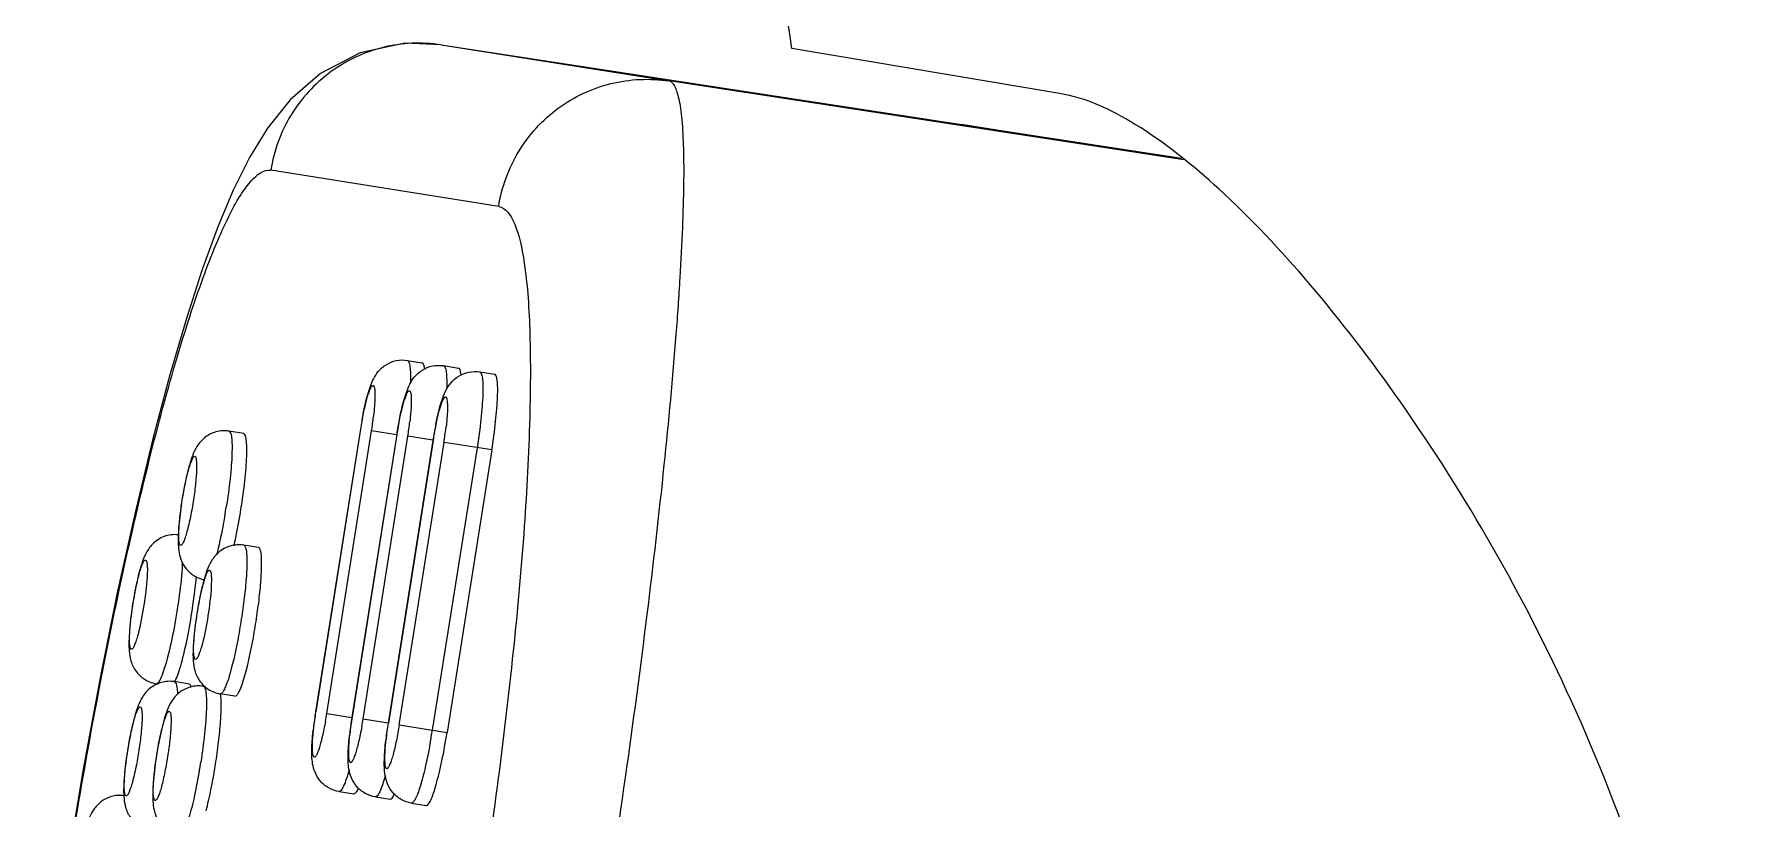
# Model space of a CAD drawing. Extents: x 0 to 1462, y 0 to 1072.
# Drawn here: x 746.49 to 757.85, y 812.92 to 818.07 of the extents above; entities that cross this region are included whole.
import ezdxf

# ---------------------------------------------------------------- set-up
doc = ezdxf.new("R2010")
doc.units = 0
doc.header["$LTSCALE"] = 10
doc.header["$MEASUREMENT"] = 0
doc.layers.get('0').update_dxf_attribs({"linetype": 'CONTINUOUS'})

msp = doc.modelspace()

# ---------------------------------------------------------------- linework, layer by layer
at = {"color": 7, "linetype": 'Continuous'}
for p, q in [((749.197, 817.996), (754.116, 817.244)), ((753.307, 817.673), (751.528, 817.971)), ((754.132, 817.232), (750.712, 817.756)), ((754.131, 817.233), (752.653, 817.467)), ((748.973, 815.9), (749.071, 815.884)), ((749.214, 815.865), (749.312, 815.849)), ((749.455, 815.824), (749.553, 815.808)), ((747.886, 815.414), (747.788, 815.43)), ((748.661, 815.443), (748.364, 813.566)), ((748.903, 815.408), (748.605, 813.531)), ((749.143, 815.367), (748.846, 813.49)), ((749.535, 815.305), (749.237, 813.428)), ((747.984, 814.657), (747.886, 814.673)), ((747.319, 813.75), (747.304, 813.752)), ((747.524, 813.75), (747.426, 813.766)), ((747.631, 813.733), (747.619, 813.735)), ((747.828, 813.669), (747.73, 813.685)), ((748.52, 813.036), (748.618, 813.02)), ((748.761, 813), (748.859, 812.985)), ((749.001, 812.959), (749.099, 812.944))]:
    msp.add_line(p, q, dxfattribs=at)
at = {"color": 9, "linetype": 'Continuous'}
for p, q in [((749.197, 817.996), (750.712, 817.756)), ((749.58, 816.923), (748.066, 817.163)), ((748.663, 815.443), (748.366, 813.566)), ((748.438, 813.555), (748.735, 815.431)), ((748.663, 815.443), (748.661, 815.443)), ((748.902, 815.405), (748.735, 815.431)), ((748.904, 815.407), (748.607, 813.531)), ((748.679, 813.519), (748.976, 815.396)), ((749.144, 815.367), (748.847, 813.49)), ((748.904, 815.407), (748.903, 815.408)), ((748.919, 813.479), (749.217, 815.355)), ((749.143, 815.37), (748.976, 815.396)), ((749.437, 815.32), (749.139, 813.444)), ((749.144, 815.367), (749.143, 815.367)), ((749.535, 815.305), (749.217, 815.355)), ((748.364, 813.566), (748.366, 813.566)), ((748.438, 813.555), (748.605, 813.528)), ((748.605, 813.531), (748.607, 813.531)), ((748.679, 813.519), (748.846, 813.493)), ((748.846, 813.49), (748.847, 813.49)), ((748.919, 813.479), (749.237, 813.428))]:
    msp.add_line(p, q, dxfattribs=at)
at = {"color": 7, "linetype": 'Continuous'}
for points in [[(749.197, 817.996), (748.956, 818.006), (748.659, 817.942), (748.397, 817.805), (748.195, 817.63), (748.045, 817.443), (747.925, 817.247), (747.817, 817.031), (747.714, 816.786), (747.611, 816.504), (747.505, 816.178), (747.395, 815.804), (747.282, 815.378), (747.166, 814.898), (747.048, 814.367), (746.932, 813.792), (746.82, 813.185)], [(746.82, 813.185), (746.716, 812.561), (746.623, 811.935), (746.541, 811.323), (746.474, 810.741), (746.422, 810.199), (746.384, 809.708), (746.36, 809.268), (746.349, 808.878), (746.349, 808.536), (746.36, 808.236), (746.382, 807.971), (746.418, 807.733), (746.471, 807.509), (746.556, 807.285), (746.695, 807.056), (746.902, 806.845), (747.164, 806.693), (747.396, 806.627)]]:
    msp.add_lwpolyline(points, dxfattribs=at)
for centre, radius, start, end in [((601.924, 795.757), 151.244, 8.44593, 9.62143), ((751.074, 815.065), 2.442, 168.5694, 169.8588), ((751.255, 815.032), 2.626, 169.8457, 171.0013), ((751.496, 814.997), 2.626, 169.8457, 171.0013), ((751.315, 815.03), 2.442, 168.5694, 169.8588), ((751.737, 814.956), 2.626, 169.8457, 171.0013), ((751.556, 814.989), 2.442, 168.5694, 169.8588), ((747.665, 814.646), 0.207, 240.2667, 258.3187), ((750.834, 813.173), 2.501, 170.9581, 173.5977), ((751.076, 813.138), 2.501, 170.9581, 173.5977), ((751.316, 813.097), 2.501, 170.9581, 173.5977), ((745.648, 813.427), 2.055, 345.3849, 345.8769)]:
    msp.add_arc(centre, radius, start, end, dxfattribs=at)
at = {"color": 9, "linetype": 'Continuous'}
for centre, radius, start, end in [((751.058, 815.064), 2.425, 169.7686, 171.0047), ((746.442, 815.796), 2.322, 350.9631, 353.3728), ((751.299, 815.028), 2.425, 169.7686, 171.0047), ((746.683, 815.761), 2.322, 350.9631, 353.3728), ((751.539, 814.988), 2.425, 169.7686, 171.0047), ((746.923, 815.72), 2.322, 350.9631, 353.3728), ((743.748, 815.563), 4.072, 350.1359, 351.0016), ((745.528, 814.664), 1.954, 356.4227, 356.845), ((747.033, 813.928), 0.332, 335.8186, 336.6064), ((746.043, 813.934), 2.425, 349.7686, 351.0047), ((746.284, 813.899), 2.425, 349.7686, 351.0047), ((746.525, 813.858), 2.425, 349.7686, 351.0047), ((745.148, 814.076), 4.041, 349.7686, 351.0047), ((743.579, 813.869), 4.072, 350.1359, 351.0016)]:
    msp.add_arc(centre, radius, start, end, dxfattribs=at)
for points, knots in [([(780.18, 816.369), (778.79, 816.561), (776.042, 816.957), (772.636, 817.476), (769.977, 817.907), (767.456, 818.316), (764.482, 818.807), (761.647, 819.308), (759.557, 819.684), (758.142, 819.937), (756.84, 820.175), (755.348, 820.457), (754.289, 820.65), (753.627, 820.774)], [0, 0, 0, 0, 0.156312, 0.309497, 0.383955, 0.456445, 0.594169, 0.71985, 0.777316, 0.8308, 0.880068, 0.924869, 1, 1, 1, 1]), ([(749.197, 817.996), (749.07, 818.015), (748.805, 818.004), (748.446, 817.834), (748.177, 817.541), (748.086, 817.291), (748.066, 817.163)], [0, 0, 0, 0, 0.249134, 0.498727, 0.749075, 1, 1, 1, 1]), ([(750.712, 817.756), (750.728, 817.753), (750.749, 817.726), (750.765, 817.683), (750.778, 817.633), (750.789, 817.57), (750.801, 817.461), (750.809, 817.293), (750.81, 817.054), (750.801, 816.768), (750.784, 816.435), (750.747, 815.909), (750.677, 815.163), (750.564, 814.181), (750.421, 813.113), (750.254, 812.002), (750.069, 810.893), (749.875, 809.833), (749.679, 808.864), (749.515, 808.133), (749.388, 807.621), (749.302, 807.3), (749.221, 807.024), (749.147, 806.798), (749.087, 806.64), (749.042, 806.54), (749.012, 806.484), (748.985, 806.44), (748.956, 806.404), (748.927, 806.385), (748.911, 806.387)], [0, 0, 0, 0, 0.004251, 0.007645, 0.012054, 0.017521, 0.024063, 0.040385, 0.060972, 0.0857, 0.114394, 0.146835, 0.22181, 0.307943, 0.401941, 0.500013, 0.598084, 0.692079, 0.778207, 0.853174, 0.885612, 0.914304, 0.939031, 0.959616, 0.975938, 0.982481, 0.987948, 0.992356, 0.99575, 1, 1, 1, 1]), ([(749.58, 816.923), (749.6, 817.051), (749.692, 817.301), (749.96, 817.595), (750.319, 817.764), (750.584, 817.775), (750.712, 817.756)], [0, 0, 0, 0, 0.250859, 0.501166, 0.7508, 1, 1, 1, 1]), ([(746.578, 807.769), (746.53, 807.777), (746.486, 807.848), (746.455, 807.929), (746.429, 808.021), (746.404, 808.161), (746.382, 808.36), (746.37, 808.598), (746.366, 808.874), (746.373, 809.31), (746.406, 809.931), (746.48, 810.748), (746.586, 811.637), (746.72, 812.562), (746.878, 813.483), (747.052, 814.361), (747.235, 815.16), (747.394, 815.761), (747.522, 816.178), (747.611, 816.439), (747.697, 816.661), (747.779, 816.844), (747.846, 816.97), (747.9, 817.049), (747.954, 817.117), (748.018, 817.17), (748.066, 817.163)], [0, 0, 0, 0, 0.014914, 0.020739, 0.027525, 0.044083, 0.064676, 0.089237, 0.117641, 0.149725, 0.223904, 0.309248, 0.402565, 0.500025, 0.597476, 0.690789, 0.77612, 0.850289, 0.882369, 0.910767, 0.935326, 0.95592, 0.972476, 0.979262, 0.985086, 1, 1, 1, 1]), ([(749.58, 816.923), (749.628, 816.915), (749.672, 816.844), (749.703, 816.763), (749.729, 816.671), (749.754, 816.531), (749.776, 816.332), (749.788, 816.094), (749.792, 815.818), (749.785, 815.382), (749.752, 814.761), (749.678, 813.945), (749.572, 813.055), (749.438, 812.131), (749.28, 811.209), (749.106, 810.331), (748.923, 809.532), (748.764, 808.932), (748.636, 808.514), (748.546, 808.253), (748.461, 808.031), (748.379, 807.848), (748.312, 807.722), (748.258, 807.643), (748.204, 807.576), (748.14, 807.522), (748.092, 807.529)], [0, 0, 0, 0, 0.014914, 0.020739, 0.027525, 0.044083, 0.064676, 0.089237, 0.117641, 0.149725, 0.223904, 0.309248, 0.402565, 0.500025, 0.597476, 0.690789, 0.77612, 0.850289, 0.882369, 0.910767, 0.935326, 0.95592, 0.972476, 0.979262, 0.985086, 1, 1, 1, 1]), ([(748.973, 815.9), (748.978, 815.899), (748.984, 815.889), (748.988, 815.875), (748.992, 815.849), (748.994, 815.806), (748.994, 815.769), (748.993, 815.748)], [0, 0, 0, 0, 0.097758, 0.182564, 0.294357, 0.597621, 1, 1, 1, 1]), ([(749.214, 815.865), (749.22, 815.864), (749.225, 815.853), (749.229, 815.839), (749.233, 815.812), (749.235, 815.768), (749.235, 815.73), (749.234, 815.709)], [0, 0, 0, 0, 0.097207, 0.182015, 0.293918, 0.597502, 1, 1, 1, 1]), ([(749.455, 815.824), (749.46, 815.823), (749.465, 815.813), (749.469, 815.798), (749.474, 815.772), (749.476, 815.73), (749.475, 815.668), (749.47, 815.593), (749.459, 815.475), (749.447, 815.383), (749.437, 815.32)], [0, 0, 0, 0, 0.029944, 0.055908, 0.090132, 0.182969, 0.306156, 0.455295, 0.624978, 1, 1, 1, 1]), ([(748.672, 815.494), (748.677, 815.525), (748.688, 815.581), (748.704, 815.646), (748.718, 815.687), (748.726, 815.709), (748.733, 815.723), (748.739, 815.73), (748.742, 815.733), (748.746, 815.734), (748.749, 815.732), (748.752, 815.728), (748.755, 815.719), (748.757, 815.704), (748.758, 815.68), (748.758, 815.649), (748.756, 815.613), (748.753, 815.572), (748.75, 815.543), (748.748, 815.528)], [0, 0, 0, 0, 0.200414, 0.367743, 0.433386, 0.484829, 0.521002, 0.533439, 0.542493, 0.549275, 0.556205, 0.565562, 0.578357, 0.615349, 0.667512, 0.7339, 0.812815, 0.902275, 1, 1, 1, 1]), ([(748.913, 815.459), (748.918, 815.489), (748.929, 815.545), (748.946, 815.61), (748.959, 815.652), (748.968, 815.674), (748.975, 815.688), (748.98, 815.695), (748.984, 815.698), (748.987, 815.698), (748.99, 815.696), (748.993, 815.692), (748.996, 815.684), (748.998, 815.668), (748.999, 815.644), (748.999, 815.614), (748.998, 815.577), (748.994, 815.537), (748.991, 815.508), (748.99, 815.493)], [0, 0, 0, 0, 0.200414, 0.367743, 0.433386, 0.484829, 0.521002, 0.533439, 0.542493, 0.549275, 0.556205, 0.565562, 0.578357, 0.615349, 0.667512, 0.7339, 0.812815, 0.902275, 1, 1, 1, 1]), ([(749.153, 815.418), (749.159, 815.449), (749.17, 815.504), (749.186, 815.569), (749.199, 815.611), (749.208, 815.633), (749.215, 815.647), (749.22, 815.654), (749.224, 815.657), (749.228, 815.658), (749.231, 815.655), (749.233, 815.652), (749.236, 815.643), (749.238, 815.627), (749.24, 815.603), (749.24, 815.573), (749.238, 815.537), (749.235, 815.496), (749.232, 815.467), (749.23, 815.452)], [0, 0, 0, 0, 0.200414, 0.367743, 0.433386, 0.484829, 0.521002, 0.533439, 0.542493, 0.549275, 0.556205, 0.565562, 0.578357, 0.615349, 0.667512, 0.7339, 0.812815, 0.902275, 1, 1, 1, 1]), ([(747.788, 815.43), (747.793, 815.429), (747.799, 815.418), (747.803, 815.404), (747.807, 815.378), (747.809, 815.336), (747.808, 815.274), (747.804, 815.199), (747.793, 815.081), (747.78, 814.989), (747.77, 814.926)], [0, 0, 0, 0, 0.029952, 0.055919, 0.090122, 0.182974, 0.306148, 0.455302, 0.624981, 1, 1, 1, 1]), ([(747.478, 814.972), (747.484, 815.01), (747.494, 815.065), (747.509, 815.134), (747.521, 815.178), (747.532, 815.213), (747.541, 815.237), (747.548, 815.251), (747.552, 815.259), (747.561, 815.266), (747.568, 815.256), (747.57, 815.248), (747.572, 815.232), (747.573, 815.207), (747.573, 815.17), (747.57, 815.124), (747.564, 815.054), (747.556, 814.999), (747.55, 814.961)], [0, 0, 0, 0, 0.18752, 0.272377, 0.346928, 0.40851, 0.454926, 0.472035, 0.485036, 0.499998, 0.514956, 0.527953, 0.545057, 0.59147, 0.65305, 0.727605, 0.812471, 1, 1, 1, 1]), ([(747.55, 814.961), (747.544, 814.923), (747.534, 814.868), (747.519, 814.799), (747.507, 814.756), (747.496, 814.72), (747.487, 814.696), (747.48, 814.682), (747.475, 814.675), (747.467, 814.668), (747.46, 814.677), (747.458, 814.686), (747.456, 814.701), (747.454, 814.727), (747.455, 814.764), (747.458, 814.809), (747.464, 814.879), (747.472, 814.935), (747.478, 814.972)], [0, 0, 0, 0, 0.18752, 0.272377, 0.346928, 0.40851, 0.454926, 0.472035, 0.485036, 0.499998, 0.514956, 0.527953, 0.545057, 0.59147, 0.65305, 0.727605, 0.812471, 1, 1, 1, 1]), ([(747.76, 814.865), (747.756, 814.842), (747.74, 814.755), (747.721, 814.669), (747.705, 814.607)], [0, 0, 0, 0, 0.270895, 1, 1, 1, 1]), ([(747.886, 814.673), (747.89, 814.672), (747.897, 814.664), (747.905, 814.634), (747.908, 814.572), (747.905, 814.476), (747.894, 814.353), (747.876, 814.216), (747.847, 814.037), (747.819, 813.905), (747.795, 813.823)], [0, 0, 0, 0, 0.012089, 0.03329, 0.108213, 0.223195, 0.369131, 0.533814, 0.703302, 1, 1, 1, 1]), ([(747.128, 814.072), (747.129, 814.104), (747.135, 814.175), (747.147, 814.264), (747.16, 814.34), (747.171, 814.394), (747.182, 814.445), (747.193, 814.488), (747.204, 814.524), (747.213, 814.548), (747.221, 814.562), (747.225, 814.569), (747.234, 814.576), (747.24, 814.567), (747.242, 814.558), (747.245, 814.543), (747.246, 814.517), (747.246, 814.495), (747.245, 814.483)], [0, 0, 0, 0, 0.159453, 0.346915, 0.442471, 0.534407, 0.619273, 0.693853, 0.755448, 0.801864, 0.818984, 0.831966, 0.846939, 0.861894, 0.874874, 0.891978, 0.938521, 1, 1, 1, 1]), ([(747.478, 814.542), (747.474, 814.475), (747.459, 814.335), (747.426, 814.13), (747.392, 813.967), (747.361, 813.858), (747.346, 813.814), (747.338, 813.796)], [0, 0, 0, 0, 0.264275, 0.555592, 0.817557, 0.921291, 1, 1, 1, 1]), ([(747.245, 814.483), (747.243, 814.421), (747.228, 814.294), (747.205, 814.168), (747.189, 814.103)], [0, 0, 0, 0, 0.484075, 1, 1, 1, 1]), ([(747.605, 813.996), (747.601, 813.984), (747.594, 813.963), (747.586, 813.939), (747.578, 813.925), (747.574, 813.918), (747.565, 813.911), (747.559, 813.92), (747.557, 813.929), (747.554, 813.944), (747.553, 813.97), (747.553, 814.007), (747.556, 814.052), (747.561, 814.103), (747.567, 814.158), (747.579, 814.234), (747.595, 814.323), (747.611, 814.392), (747.62, 814.423)], [0, 0, 0, 0, 0.061478, 0.108018, 0.125122, 0.138102, 0.153058, 0.168024, 0.181004, 0.198121, 0.244529, 0.306119, 0.380694, 0.465555, 0.557492, 0.653054, 0.840538, 1, 1, 1, 1]), ([(747.62, 814.423), (747.623, 814.434), (747.629, 814.454), (747.638, 814.479), (747.646, 814.495), (747.652, 814.503), (747.656, 814.506), (747.66, 814.506), (747.663, 814.504), (747.665, 814.499), (747.669, 814.489), (747.671, 814.471), (747.671, 814.456), (747.671, 814.446)], [0, 0, 0, 0, 0.218199, 0.389998, 0.510065, 0.550772, 0.579847, 0.601197, 0.623605, 0.654866, 0.698139, 0.823616, 1, 1, 1, 1]), ([(747.671, 814.446), (747.671, 814.441), (747.671, 814.418), (747.67, 814.394), (747.669, 814.376)], [0, 0, 0, 0, 0.219702, 1, 1, 1, 1]), ([(747.669, 814.376), (747.664, 814.31), (747.647, 814.183), (747.622, 814.056), (747.605, 813.996)], [0, 0, 0, 0, 0.515279, 1, 1, 1, 1]), ([(747.189, 814.103), (747.186, 814.089), (747.179, 814.062), (747.169, 814.03), (747.161, 814.01), (747.156, 813.999), (747.151, 813.99), (747.147, 813.984), (747.142, 813.981), (747.138, 813.981), (747.134, 813.985), (747.13, 813.996), (747.128, 814.016), (747.127, 814.034), (747.127, 814.044)], [0, 0, 0, 0, 0.228139, 0.413899, 0.488639, 0.55053, 0.59923, 0.634877, 0.659072, 0.677325, 0.700233, 0.734229, 0.841142, 1, 1, 1, 1]), ([(747.127, 814.044), (747.127, 814.047), (747.127, 814.056), (747.128, 814.065), (747.128, 814.072)], [0, 0, 0, 0, 0.236047, 1, 1, 1, 1]), ([(747.336, 813.792), (747.331, 813.781), (747.325, 813.767), (747.31, 813.751), (747.304, 813.752)], [0, 0, 0, 0, 0.674105, 1, 1, 1, 1]), ([(747.426, 813.766), (747.429, 813.765), (747.436, 813.757), (747.444, 813.729), (747.445, 813.703), (747.446, 813.682)], [0, 0, 0, 0, 0.11356, 0.309699, 1, 1, 1, 1]), ([(747.619, 813.735), (747.624, 813.734), (747.629, 813.724), (747.633, 813.71), (747.637, 813.684), (747.639, 813.642), (747.639, 813.579), (747.634, 813.504), (747.623, 813.387), (747.611, 813.295), (747.601, 813.232)], [0, 0, 0, 0, 0.029952, 0.055919, 0.090122, 0.182974, 0.306148, 0.455302, 0.624981, 1, 1, 1, 1]), ([(747.784, 813.783), (747.779, 813.769), (747.77, 813.743), (747.758, 813.715), (747.748, 813.698), (747.741, 813.689), (747.734, 813.684), (747.73, 813.685)], [0, 0, 0, 0, 0.398861, 0.698719, 0.809477, 0.894698, 1, 1, 1, 1]), ([(747.795, 813.823), (747.794, 813.819), (747.791, 813.806), (747.787, 813.793), (747.784, 813.783)], [0, 0, 0, 0, 0.262547, 1, 1, 1, 1]), ([(747.116, 813.309), (747.122, 813.346), (747.131, 813.401), (747.147, 813.47), (747.158, 813.514), (747.169, 813.55), (747.178, 813.573), (747.186, 813.588), (747.19, 813.595), (747.199, 813.602), (747.205, 813.593), (747.207, 813.584), (747.21, 813.568), (747.211, 813.543), (747.211, 813.506), (747.208, 813.461), (747.201, 813.39), (747.194, 813.335), (747.188, 813.297)], [0, 0, 0, 0, 0.18752, 0.272377, 0.346928, 0.40851, 0.454926, 0.472035, 0.485036, 0.499998, 0.514956, 0.527953, 0.545057, 0.59147, 0.65305, 0.727605, 0.812471, 1, 1, 1, 1]), ([(747.308, 813.278), (747.314, 813.316), (747.324, 813.371), (747.34, 813.44), (747.351, 813.483), (747.362, 813.519), (747.371, 813.543), (747.378, 813.557), (747.383, 813.564), (747.392, 813.572), (747.398, 813.562), (747.4, 813.554), (747.403, 813.538), (747.404, 813.513), (747.403, 813.475), (747.4, 813.43), (747.394, 813.36), (747.386, 813.304), (747.38, 813.267)], [0, 0, 0, 0, 0.18752, 0.272377, 0.346928, 0.40851, 0.454926, 0.472035, 0.485036, 0.499998, 0.514956, 0.527953, 0.545057, 0.59147, 0.65305, 0.727605, 0.812471, 1, 1, 1, 1]), ([(748.429, 813.503), (748.426, 813.486), (748.419, 813.452), (748.409, 813.403), (748.398, 813.36), (748.388, 813.324), (748.379, 813.299), (748.372, 813.283), (748.367, 813.275), (748.363, 813.269), (748.359, 813.265), (748.355, 813.264), (748.351, 813.266), (748.349, 813.271), (748.345, 813.281), (748.343, 813.3), (748.342, 813.33), (748.344, 813.383), (748.351, 813.463), (748.36, 813.53), (748.366, 813.566)], [0, 0, 0, 0, 0.095444, 0.184775, 0.264611, 0.332424, 0.386124, 0.407178, 0.424196, 0.437225, 0.446529, 0.453075, 0.459451, 0.468371, 0.480963, 0.518139, 0.571003, 0.638131, 0.806075, 1, 1, 1, 1]), ([(748.67, 813.468), (748.667, 813.45), (748.661, 813.416), (748.65, 813.368), (748.639, 813.325), (748.629, 813.289), (748.62, 813.264), (748.613, 813.248), (748.608, 813.24), (748.604, 813.234), (748.6, 813.23), (748.596, 813.228), (748.592, 813.231), (748.59, 813.235), (748.586, 813.246), (748.584, 813.265), (748.583, 813.294), (748.585, 813.348), (748.592, 813.428), (748.601, 813.495), (748.607, 813.531)], [0, 0, 0, 0, 0.095444, 0.184775, 0.264611, 0.332424, 0.386124, 0.407178, 0.424196, 0.437225, 0.446529, 0.453075, 0.459451, 0.468371, 0.480963, 0.518139, 0.571003, 0.638131, 0.806075, 1, 1, 1, 1]), ([(748.911, 813.427), (748.907, 813.409), (748.901, 813.375), (748.89, 813.327), (748.88, 813.284), (748.869, 813.248), (748.86, 813.223), (748.853, 813.207), (748.849, 813.199), (748.845, 813.193), (748.841, 813.189), (748.836, 813.187), (748.833, 813.19), (748.83, 813.194), (748.827, 813.205), (748.825, 813.224), (748.824, 813.253), (748.825, 813.307), (748.832, 813.387), (748.841, 813.454), (748.847, 813.49)], [0, 0, 0, 0, 0.095444, 0.184775, 0.264611, 0.332424, 0.386124, 0.407178, 0.424196, 0.437225, 0.446529, 0.453075, 0.459451, 0.468371, 0.480963, 0.518139, 0.571003, 0.638131, 0.806075, 1, 1, 1, 1]), ([(747.188, 813.297), (747.182, 813.259), (747.172, 813.205), (747.156, 813.135), (747.145, 813.092), (747.134, 813.056), (747.125, 813.032), (747.118, 813.018), (747.113, 813.011), (747.104, 813.004), (747.098, 813.013), (747.096, 813.022), (747.093, 813.037), (747.092, 813.063), (747.093, 813.1), (747.095, 813.145), (747.102, 813.216), (747.11, 813.271), (747.116, 813.309)], [0, 0, 0, 0, 0.18752, 0.272377, 0.346928, 0.40851, 0.454926, 0.472035, 0.485036, 0.499998, 0.514956, 0.527953, 0.545057, 0.59147, 0.65305, 0.727605, 0.812471, 1, 1, 1, 1]), ([(747.38, 813.267), (747.374, 813.229), (747.364, 813.174), (747.349, 813.105), (747.338, 813.061), (747.327, 813.026), (747.318, 813.002), (747.31, 812.988), (747.306, 812.98), (747.297, 812.973), (747.291, 812.983), (747.289, 812.991), (747.286, 813.007), (747.285, 813.032), (747.285, 813.07), (747.288, 813.115), (747.295, 813.185), (747.302, 813.24), (747.308, 813.278)], [0, 0, 0, 0, 0.18752, 0.272377, 0.346928, 0.40851, 0.454926, 0.472035, 0.485036, 0.499998, 0.514956, 0.527953, 0.545057, 0.59147, 0.65305, 0.727605, 0.812471, 1, 1, 1, 1]), ([(749.125, 813.358), (749.115, 813.304), (749.096, 813.207), (749.067, 813.095), (749.044, 813.024), (749.03, 812.993), (749.02, 812.974), (749.013, 812.965), (749.005, 812.959), (749.001, 812.959)], [0, 0, 0, 0, 0.385555, 0.701049, 0.820819, 0.910641, 0.943837, 0.969262, 1, 1, 1, 1]), ([(747.59, 813.171), (747.58, 813.109), (747.558, 812.998), (747.53, 812.888), (747.514, 812.841)], [0, 0, 0, 0, 0.557797, 1, 1, 1, 1]), ([(748.587, 813.181), (748.581, 813.159), (748.57, 813.123), (748.554, 813.081), (748.542, 813.056), (748.534, 813.043), (748.525, 813.035), (748.52, 813.036)], [0, 0, 0, 0, 0.402442, 0.706342, 0.818297, 0.903185, 1, 1, 1, 1]), ([(748.827, 813.141), (748.821, 813.12), (748.81, 813.085), (748.795, 813.044), (748.783, 813.02), (748.775, 813.008), (748.766, 812.999), (748.761, 813)], [0, 0, 0, 0, 0.402345, 0.705885, 0.817727, 0.902608, 1, 1, 1, 1])]:
    msp.add_open_spline(points, degree=3, knots=knots, dxfattribs=at)
at = {"color": 7, "linetype": 'Continuous'}
for points, knots in [([(754.632, 804.933), (754.804, 804.907), (755.198, 804.953), (755.766, 805.259), (756.333, 805.783), (756.865, 806.528), (757.309, 807.489), (757.596, 808.638), (757.671, 809.907), (757.478, 811.624), (756.814, 813.592), (755.843, 815.29), (755.004, 816.389), (754.416, 817.015), (753.87, 817.458), (753.484, 817.644), (753.307, 817.673)], [0, 0, 0, 0, 0.033418, 0.073382, 0.122172, 0.180463, 0.248166, 0.324319, 0.406492, 0.491054, 0.654856, 0.801182, 0.864834, 0.920182, 0.96556, 1, 1, 1, 1]), ([(748.68, 815.549), (748.689, 815.592), (748.703, 815.652), (748.727, 815.728), (748.748, 815.779), (748.78, 815.83), (748.831, 815.875), (748.899, 815.903), (748.949, 815.904), (748.973, 815.9)], [0, 0, 0, 0, 0.254947, 0.361982, 0.463655, 0.579619, 0.714538, 0.856421, 1, 1, 1, 1]), ([(749.088, 815.846), (749.087, 815.855), (749.085, 815.869), (749.076, 815.884), (749.071, 815.884)], [0, 0, 0, 0, 0.664212, 1, 1, 1, 1]), ([(748.922, 815.514), (748.93, 815.557), (748.944, 815.617), (748.968, 815.692), (748.989, 815.744), (749.021, 815.795), (749.072, 815.84), (749.14, 815.867), (749.19, 815.868), (749.214, 815.865)], [0, 0, 0, 0, 0.254947, 0.361982, 0.463655, 0.579619, 0.714538, 0.856421, 1, 1, 1, 1]), ([(749.162, 815.473), (749.171, 815.516), (749.184, 815.576), (749.208, 815.651), (749.229, 815.703), (749.262, 815.754), (749.313, 815.799), (749.381, 815.826), (749.431, 815.827), (749.455, 815.824)], [0, 0, 0, 0, 0.254947, 0.361982, 0.463655, 0.579619, 0.714538, 0.856421, 1, 1, 1, 1]), ([(749.33, 815.806), (749.328, 815.817), (749.327, 815.831), (749.318, 815.848), (749.312, 815.849)], [0, 0, 0, 0, 0.669562, 1, 1, 1, 1]), ([(749.535, 815.305), (749.545, 815.368), (749.557, 815.46), (749.568, 815.577), (749.573, 815.652), (749.574, 815.715), (749.572, 815.757), (749.567, 815.783), (749.564, 815.797), (749.558, 815.807), (749.553, 815.808)], [0, 0, 0, 0, 0.375027, 0.544705, 0.693838, 0.817023, 0.909862, 0.944087, 0.970053, 1, 1, 1, 1]), ([(747.788, 815.43), (747.76, 815.434), (747.7, 815.431), (747.625, 815.391), (747.575, 815.333), (747.546, 815.271), (747.526, 815.208), (747.5, 815.108), (747.485, 815.029), (747.476, 814.973)], [0, 0, 0, 0, 0.140033, 0.277434, 0.401672, 0.504301, 0.607006, 0.725113, 1, 1, 1, 1]), ([(747.868, 814.911), (747.878, 814.974), (747.891, 815.066), (747.902, 815.183), (747.906, 815.258), (747.907, 815.32), (747.905, 815.363), (747.901, 815.389), (747.897, 815.403), (747.891, 815.413), (747.886, 815.414)], [0, 0, 0, 0, 0.375041, 0.544722, 0.693846, 0.817019, 0.909855, 0.944074, 0.970034, 1, 1, 1, 1]), ([(747.476, 814.973), (747.468, 814.922), (747.456, 814.829), (747.447, 814.698), (747.458, 814.591), (747.501, 814.512), (747.54, 814.479), (747.562, 814.466)], [0, 0, 0, 0, 0.281374, 0.515121, 0.727012, 0.859457, 1, 1, 1, 1]), ([(747.822, 814.667), (747.826, 814.686), (747.844, 814.767), (747.858, 814.848), (747.868, 814.911)], [0, 0, 0, 0, 0.235206, 1, 1, 1, 1]), ([(747.452, 814.741), (747.42, 814.745), (747.355, 814.737), (747.279, 814.686), (747.234, 814.619), (747.216, 814.573), (747.209, 814.551)], [0, 0, 0, 0, 0.284908, 0.561034, 0.796535, 1, 1, 1, 1]), ([(747.886, 814.673), (747.857, 814.677), (747.795, 814.673), (747.718, 814.631), (747.669, 814.569), (747.65, 814.525), (747.642, 814.505)], [0, 0, 0, 0, 0.280006, 0.554114, 0.797964, 1, 1, 1, 1]), ([(747.894, 813.807), (747.917, 813.89), (747.945, 814.021), (747.974, 814.201), (747.992, 814.338), (748.003, 814.46), (748.006, 814.557), (748.003, 814.618), (747.995, 814.648), (747.988, 814.656), (747.984, 814.657)], [0, 0, 0, 0, 0.296712, 0.466173, 0.63084, 0.776772, 0.89176, 0.966694, 0.987918, 1, 1, 1, 1]), ([(747.209, 814.551), (747.205, 814.539), (747.189, 814.486), (747.177, 814.431), (747.168, 814.389)], [0, 0, 0, 0, 0.221868, 1, 1, 1, 1]), ([(747.438, 813.786), (747.445, 813.803), (747.459, 813.842), (747.487, 813.939), (747.519, 814.085), (747.55, 814.272), (747.566, 814.401), (747.572, 814.465)], [0, 0, 0, 0, 0.079707, 0.181753, 0.436495, 0.724435, 1, 1, 1, 1]), ([(747.624, 814.447), (747.621, 814.439), (747.611, 814.403), (747.603, 814.367), (747.597, 814.339)], [0, 0, 0, 0, 0.229584, 1, 1, 1, 1]), ([(747.642, 814.505), (747.64, 814.5), (747.634, 814.481), (747.628, 814.462), (747.624, 814.447)], [0, 0, 0, 0, 0.241265, 1, 1, 1, 1]), ([(747.168, 814.389), (747.164, 814.37), (747.15, 814.294), (747.139, 814.217), (747.132, 814.159)], [0, 0, 0, 0, 0.248226, 1, 1, 1, 1]), ([(747.597, 814.339), (747.586, 814.285), (747.568, 814.181), (747.556, 814.076), (747.552, 814.024)], [0, 0, 0, 0, 0.512466, 1, 1, 1, 1]), ([(747.132, 814.159), (747.131, 814.149), (747.128, 814.112), (747.125, 814.075), (747.124, 814.048)], [0, 0, 0, 0, 0.268099, 1, 1, 1, 1]), ([(747.124, 814.048), (747.124, 814.043), (747.123, 814.022), (747.123, 814.002), (747.124, 813.987)], [0, 0, 0, 0, 0.258659, 1, 1, 1, 1]), ([(747.124, 813.987), (747.125, 813.965), (747.13, 813.917), (747.157, 813.844), (747.218, 813.78), (747.275, 813.757), (747.304, 813.752)], [0, 0, 0, 0, 0.202098, 0.446208, 0.720152, 1, 1, 1, 1]), ([(747.552, 814.024), (747.551, 814.013), (747.549, 813.972), (747.548, 813.931), (747.551, 813.901)], [0, 0, 0, 0, 0.274046, 1, 1, 1, 1]), ([(747.551, 813.901), (747.552, 813.881), (747.559, 813.835), (747.59, 813.767), (747.649, 813.709), (747.703, 813.689), (747.73, 813.685)], [0, 0, 0, 0, 0.205172, 0.453649, 0.72451, 1, 1, 1, 1]), ([(747.426, 813.766), (747.397, 813.77), (747.338, 813.767), (747.263, 813.728), (747.213, 813.669), (747.184, 813.607), (747.163, 813.544), (747.138, 813.445), (747.123, 813.365), (747.114, 813.309)], [0, 0, 0, 0, 0.140033, 0.277434, 0.401672, 0.504301, 0.607006, 0.725113, 1, 1, 1, 1]), ([(747.619, 813.735), (747.59, 813.74), (747.531, 813.736), (747.455, 813.697), (747.405, 813.639), (747.377, 813.577), (747.356, 813.513), (747.331, 813.414), (747.316, 813.334), (747.307, 813.278)], [0, 0, 0, 0, 0.140033, 0.277434, 0.401672, 0.504301, 0.607006, 0.725113, 1, 1, 1, 1]), ([(747.426, 813.76), (747.427, 813.762), (747.431, 813.77), (747.435, 813.779), (747.438, 813.786)], [0, 0, 0, 0, 0.22153, 1, 1, 1, 1]), ([(747.535, 813.736), (747.535, 813.738), (747.533, 813.743), (747.528, 813.75), (747.524, 813.75)], [0, 0, 0, 0, 0.340437, 1, 1, 1, 1]), ([(747.828, 813.669), (747.833, 813.669), (747.842, 813.677), (747.85, 813.689), (747.862, 813.712), (747.877, 813.752), (747.888, 813.787), (747.894, 813.807)], [0, 0, 0, 0, 0.097652, 0.18245, 0.294163, 0.598017, 1, 1, 1, 1]), ([(747.699, 813.216), (747.706, 813.266), (747.72, 813.361), (747.733, 813.493), (747.738, 813.6), (747.737, 813.662), (747.732, 813.687)], [0, 0, 0, 0, 0.318184, 0.607396, 0.841434, 1, 1, 1, 1]), ([(748.52, 813.036), (748.496, 813.039), (748.449, 813.056), (748.393, 813.102), (748.358, 813.16), (748.343, 813.218), (748.338, 813.272), (748.339, 813.35), (748.344, 813.41), (748.349, 813.452)], [0, 0, 0, 0, 0.143881, 0.286232, 0.421924, 0.538647, 0.640891, 0.747117, 1, 1, 1, 1]), ([(748.761, 813), (748.737, 813.004), (748.69, 813.02), (748.634, 813.066), (748.6, 813.124), (748.584, 813.182), (748.579, 813.237), (748.58, 813.314), (748.585, 813.375), (748.59, 813.417)], [0, 0, 0, 0, 0.143881, 0.286232, 0.421924, 0.538647, 0.640891, 0.747117, 1, 1, 1, 1]), ([(749.001, 812.959), (748.977, 812.963), (748.931, 812.979), (748.875, 813.025), (748.84, 813.083), (748.824, 813.141), (748.82, 813.196), (748.82, 813.274), (748.825, 813.334), (748.83, 813.376)], [0, 0, 0, 0, 0.143881, 0.286232, 0.421924, 0.538647, 0.640891, 0.747117, 1, 1, 1, 1]), ([(749.099, 812.944), (749.104, 812.943), (749.113, 812.951), (749.121, 812.963), (749.133, 812.987), (749.148, 813.026), (749.166, 813.086), (749.185, 813.159), (749.211, 813.274), (749.227, 813.365), (749.237, 813.428)], [0, 0, 0, 0, 0.029952, 0.055903, 0.090117, 0.182937, 0.30611, 0.455239, 0.624936, 1, 1, 1, 1]), ([(747.114, 813.309), (747.105, 813.253), (747.095, 813.172), (747.088, 813.07), (747.088, 813.003), (747.097, 812.935), (747.126, 812.865), (747.186, 812.804), (747.241, 812.783), (747.27, 812.778)], [0, 0, 0, 0, 0.274965, 0.39311, 0.49603, 0.598419, 0.722723, 0.860042, 1, 1, 1, 1]), ([(747.307, 813.278), (747.298, 813.223), (747.288, 813.143), (747.281, 813.041), (747.281, 812.975), (747.289, 812.908), (747.316, 812.838), (747.374, 812.776), (747.428, 812.754), (747.456, 812.749)], [0, 0, 0, 0, 0.275431, 0.394049, 0.497406, 0.599366, 0.722777, 0.85994, 1, 1, 1, 1]), ([(747.64, 812.925), (747.646, 812.947), (747.669, 813.044), (747.687, 813.141), (747.699, 813.216)], [0, 0, 0, 0, 0.227513, 1, 1, 1, 1]), ([(748.618, 813.02), (748.623, 813.019), (748.637, 813.034), (748.644, 813.047), (748.648, 813.057)], [0, 0, 0, 0, 0.328369, 1, 1, 1, 1]), ([(747.016, 813.005), (746.991, 812.999), (746.943, 812.977), (746.879, 812.912), (746.855, 812.852), (746.843, 812.814)], [0, 0, 0, 0, 0.292146, 0.564415, 1, 1, 1, 1]), ([(748.859, 812.985), (748.864, 812.984), (748.877, 812.996), (748.883, 813.009), (748.887, 813.018)], [0, 0, 0, 0, 0.333483, 1, 1, 1, 1])]:
    msp.add_open_spline(points, degree=3, knots=knots, dxfattribs=at)
msp.add_open_spline([(747.09, 813.009), (747.065, 813.012), (747.04, 813.011), (747.016, 813.005)], degree=3, dxfattribs=at)

doc.saveas('drawing.dxf')
